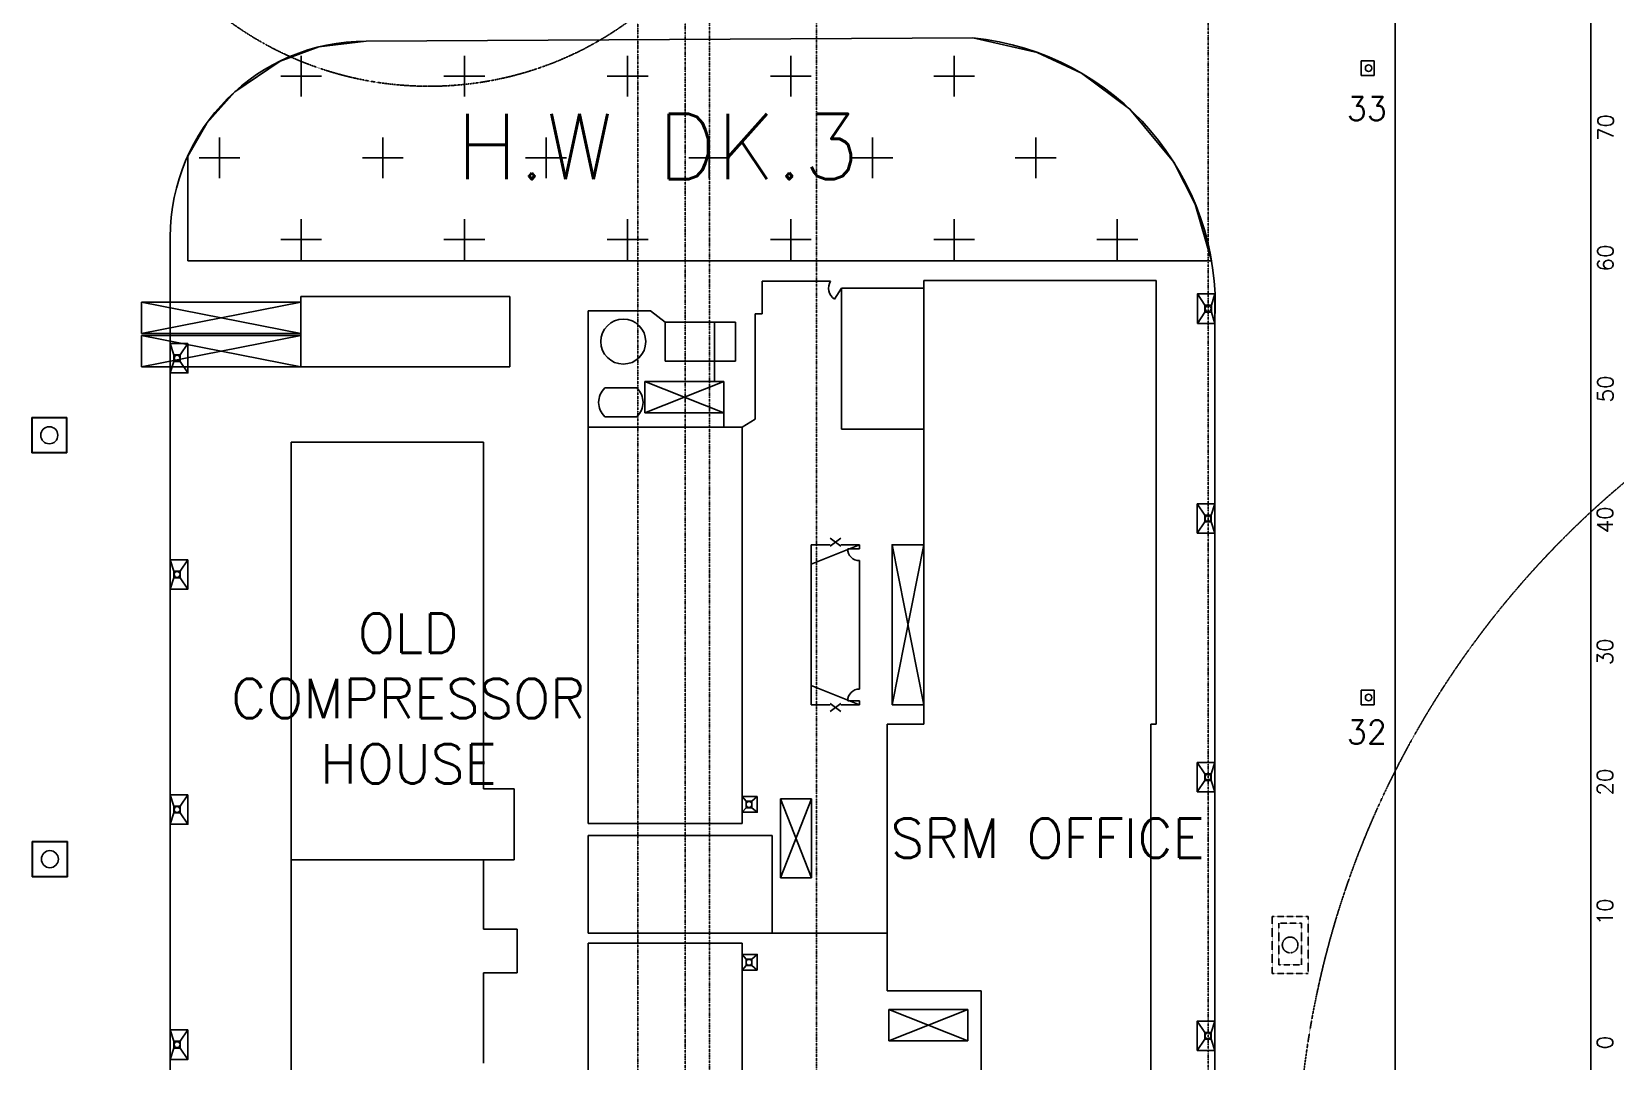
# Model space of a CAD drawing. Header units: inches. Extents: x 2621776591 to 2623670951, y 363331607 to 364354604.
# Drawn here: x 2622554335 to 2622675610, y 363600260 to 363679087 of the extents above; entities that cross this region are included whole.
import ezdxf
from ezdxf.enums import TextEntityAlignment as Align

# ---------------------------------------------------------------- set-up
doc = ezdxf.new("R2010")
doc.units = ezdxf.units.IN
doc.header["$MEASUREMENT"] = 0
for name, pattern in [('BORDERX2', [3.5, 1, -0.5, 1, -0.5, 0, -0.5]), ('DASHED2', [0.375, 0.25, -0.125]), ('HIDDEN', [0.375, 0.25, -0.125])]:
    doc.linetypes.add(name, pattern=pattern)
for name, color, linetype in [('BLDG', 3, 'Continuous'), ('BOLLARD', 1, 'Continuous'), ('Bollard Nos.', 7, 'Continuous'), ('CAPSTAN', 1, 'Continuous'), ('DIM', 8, 'Continuous'), ('Dock CH Text', 8, 'Continuous'), ('Dock Chainage', 8, 'Continuous'), ('FENCE', 6, 'DD_FENCE'), ('GULLY', 8, 'Continuous'), ('PLAN', 2, 'Continuous'), ('ROAD', 2, 'Continuous'), ('TEXT2', 1, 'Continuous'), ('TEXT3', 6, 'Continuous'), ('TOWER CRANE POSITION', 90, 'Continuous')]:
    doc.layers.add(name, color=color, linetype=linetype)
doc.layers.add('CRANE', color=7, linetype='Continuous', true_color=0x7f3f7f)
doc.styles.add('ROMANS', font='romans')
doc.linetypes.add('DD_FENCE', pattern='A,1,-0.2,["X",ROMANS,S=0.1,R=0,X=-0.1,Y=-0.05],-0.1', length=1.3)

# ---------------------------------------------------------------- blocks, each defined once
blk = doc.blocks.new('A$C2FF43FD8')
at = {"layer": 'PLAN'}
for p, q in [((0, 2256), (0, 3690)), ((1475, 0), (0, 3690)), ((0, 3690), (300, 3690)), ((300, 2790), (300, 3690)), ((1200, 3690), (11030, 3690)), ((10755, 0), (12230, 3690)), ((12230, 3690), (11930, 3690)), ((11930, 2790), (11930, 3690)), ((12230, 2256), (12230, 3690)), ((-510, 2256), (90, 1456)), ((90, 2256), (-510, 1456)), ((0, 0), (0, 1456)), ((12140, 2256), (12740, 1456)), ((12740, 2256), (12140, 1456)), ((12230, 0), (12230, 1456)), ((0, 0), (12230, 0))]:
    blk.add_line(p, q, dxfattribs=at)
for centre, start, end in [((300, 3690), 270.00005, 0.00003), ((11930, 3690), 180.00003, 270.00005)]:
    blk.add_arc(centre, 900, start, end, dxfattribs=at)
blk = doc.blocks.new('A$C48C768FC')
at = {"layer": 'Dock CH Text', "style": 'ROMANS'}
blk.add_text('70', height=1200, rotation=90, dxfattribs=at).set_placement((111358, -39859), align=Align.CENTER)
at = {"layer": 'Dock CH Text', "style": 'ROMANS', "width": 1}
for s, p in [('60', (111333, -49848)), ('50', (111333, -59872)), ('40', (111299, -69896)), ('30', (111299, -80000)), ('20', (111299, -89968)), ('10', (111299, -99899)), ('0', (111299, -109919))]:
    blk.add_text(s, height=1200, rotation=90, dxfattribs=at).set_placement(p, align=Align.CENTER)
blk = doc.blocks.new('A$C6b66f7a2')
at = {"layer": 'BOLLARD'}
for p, q in [((2622657149, 363676852), (2622656139, 363676852)), ((2622656139, 363675737), (2622656139, 363676852)), ((2622657149, 363675737), (2622657149, 363676852)), ((2622657149, 363675737), (2622656139, 363675737)), ((2622557035, 363649538), (2622554335, 363649538)), ((2622554335, 363649538), (2622554335, 363646838)), ((2622557010, 363649513), (2622554360, 363649513)), ((2622554360, 363649513), (2622554360, 363646863)), ((2622557010, 363649513), (2622557010, 363646863)), ((2622557035, 363649538), (2622557035, 363646838)), ((2622557035, 363646838), (2622554335, 363646838)), ((2622557010, 363646863), (2622554360, 363646863)), ((2622657149, 363628667), (2622656139, 363628667)), ((2622656139, 363627552), (2622656139, 363628667)), ((2622657149, 363627552), (2622657149, 363628667)), ((2622657149, 363627552), (2622656139, 363627552)), ((2622554379, 363617088), (2622554379, 363614388)), ((2622557079, 363617088), (2622554379, 363617088)), ((2622554404, 363617063), (2622554404, 363614413)), ((2622557054, 363617063), (2622554404, 363617063)), ((2622557054, 363617063), (2622557054, 363614413)), ((2622557079, 363617088), (2622557079, 363614388)), ((2622557029, 363616958), (2622557079, 363616958)), ((2622557079, 363614388), (2622554379, 363614388)), ((2622557054, 363614413), (2622554404, 363614413))]:
    blk.add_line(p, q, dxfattribs=at)
for centre, radius in [((2622656719, 363676295), 250), ((2622555685, 363648188), 653), ((2622656719, 363628110), 250), ((2622555729, 363615738), 653)]:
    blk.add_circle(centre, radius, dxfattribs=at)
at = {"layer": 'CAPSTAN', "color": 9, "linetype": 'DASHED2', "ltscale": 2}
for points in [[(2622649333, 363611335), (2622652083, 363611335), (2622652083, 363606985), (2622649333, 363606985)], [(2622651583, 363610835), (2622649833, 363610835), (2622649833, 363607635), (2622651583, 363607635)]]:
    blk.add_lwpolyline(points, close=True, dxfattribs=at)
blk.add_circle((2622650708, 363609171), 600, dxfattribs=at)
at = {"layer": 'Bollard Nos.', "style": 'ROMANS'}
for s, p in [('33', (2622655038, 363672295)), ('32', (2622655038, 363624570))]:
    blk.add_text(s, height=1800, dxfattribs=at).set_placement(p)
blk = doc.blocks.new('A$C453dc03e')
h = blk.add_hatch()
h.set_pattern_fill('CROSS', color=190, scale=25000)
h.set_pattern_definition([(0, (-2621776596, -363624327.4), (6250, 6250), [3125, -9375]), (90, (-2621775033.4, -363625890), (-6250, 6250), [3125, -9375])])
h.paths.add_polyline_path([(0, 0), (0, 8030), (1451, 10544), (3599, 12953), (7074, 15302), (10047, 16382), (13655, 16823), (60117, 17080), (65042, 15961), (68440, 14374), (72137, 11624), (75507, 7546), (77154, 4344), (78394, 0)])
at = {"color": 190}
blk.add_lwpolyline([(0, 0), (0, 8030), (1451, 10544), (3599, 12953), (7074, 15302), (10047, 16382), (13655, 16823), (60117, 17080), (65042, 15961), (68440, 14374), (72137, 11624), (75507, 7546), (77154, 4344), (78394, 0), (0, 0)], dxfattribs=at)

msp = doc.modelspace()

# ---------------------------------------------------------------- linework, layer by layer
msp.add_line((2622588929, 363647658.7), (2622588929, 363647529.8))
at = {"layer": 'BLDG'}
for p, q in [((2622622643.8, 363626059.7), (2622622643.8, 363660039.7)), ((2622622643.8, 363660039.7), (2622640443.8, 363660039.7)), ((2622640443.8, 363660039.7), (2622640443.8, 363626059.7)), ((2622574943.8, 363658818.4), (2622590943.8, 363658818.7)), ((2622574943.8, 363653418.4), (2622574943.8, 363658818.4)), ((2622590943.8, 363658818.7), (2622590943.8, 363653418.7)), ((2622602837.3, 363656859.7), (2622602837.3, 363653859.7)), ((2622608237.3, 363656859.7), (2622602837.3, 363656859.7)), ((2622606637.3, 363653859.7), (2622606637.3, 363656859.7)), ((2622608237.3, 363653859.7), (2622608237.3, 363656859.7)), ((2622602837.3, 363653859.7), (2622608237.3, 363653859.7)), ((2622590943.8, 363653418.7), (2622574943.8, 363653418.4)), ((2622596943.8, 363618454.7), (2622596943.8, 363648809.7)), ((2622596943.8, 363648809.7), (2622608743.8, 363648809.7)), ((2622608743.8, 363648809.7), (2622608743.8, 363618454.7)), ((2622574198.7, 363647658.7), (2622588943.7, 363647658.7)), ((2622574198.7, 363561661.2), (2622574198.7, 363647658.7)), ((2622588943.7, 363647658.7), (2622588943.7, 363621111.2)), ((2622619843.8, 363626059.7), (2622622643.8, 363626059.7)), ((2622619843.8, 363605659.7), (2622619843.8, 363626059.7)), ((2622640443.8, 363626059.7), (2622640043.8, 363626059.7)), ((2622640043.8, 363626059.7), (2622640043.8, 363581609.7)), ((2622588943.7, 363621111.2), (2622591283.7, 363621111.2)), ((2622591283.7, 363621111.2), (2622591283.7, 363615686.2)), ((2622608743.8, 363618454.7), (2622596943.8, 363618454.7)), ((2622596943.8, 363617559.7), (2622596943.8, 363610059.7)), ((2622596943.8, 363617559.7), (2622611043.8, 363617559.7)), ((2622611043.8, 363610059.7), (2622611043.8, 363617559.7)), ((2622574198.7, 363615686.2), (2622591283.7, 363615686.2)), ((2622588943.7, 363615686.2), (2622588943.7, 363610371.2)), ((2622588943.7, 363610371.2), (2622591503.7, 363610371.2)), ((2622591503.7, 363610371.2), (2622591503.7, 363607041.2)), ((2622596943.8, 363610059.7), (2622611043.8, 363610059.7)), ((2622596943.8, 363609309.7), (2622596943.8, 363578809.7)), ((2622608743.8, 363609309.7), (2622596943.8, 363609309.7)), ((2622608743.8, 363578809.7), (2622608743.8, 363609309.7)), ((2622588943.7, 363607041.2), (2622588943.7, 363600111.2)), ((2622591503.7, 363607041.2), (2622588943.7, 363607041.2)), ((2622627043.8, 363605659.7), (2622619843.8, 363605659.7)), ((2622627043.8, 363591809.7), (2622627043.8, 363605659.7))]:
    msp.add_line(p, q, dxfattribs=at)
at = {"layer": 'CRANE', "linetype": 'BORDERX2'}
for p, q in [((2622644440.4, 363590436.3, -3307.3), (2622644440.4, 364111023.7)), ((2622606242, 363477803.7, 0), (2622606243.9, 364108242.3, 0)), ((2622614456.8, 364088548.4, 0), (2622614438.4, 363567024.6, 0)), ((2622600758.2, 363506844.1, 0), (2622600743.8, 364077742.3, 0)), ((2622604368.9, 364066077.7, 0), (2622604389.3, 363543612.9, 0))]:
    msp.add_line(p, q, dxfattribs=at)
at = {"layer": 'FENCE'}
for p, q in [((2622610273.8, 363659983.1), (2622615515.1, 363659983.1)), ((2622610273.8, 363659983.1), (2622610273.8, 363657479.7)), ((2622596943.8, 363648809.7), (2622596943.8, 363657722.4)), ((2622596943.8, 363657722.4), (2622601730.2, 363657722.4)), ((2622601730.2, 363657722.4), (2622602837.3, 363656859.7)), ((2622609743.8, 363657479.7), (2622610273.8, 363657479.7)), ((2622609743.8, 363657479.7), (2622609743.8, 363649426.4)), ((2622606637.3, 363653859.7), (2622606637.3, 363652309.7)), ((2622607343.8, 363649909.7), (2622607343.8, 363648809.7)), ((2622608743.8, 363648809.7), (2622609743.8, 363649426.4))]:
    msp.add_line(p, q, dxfattribs=at)
at = {"layer": 'GULLY'}
for p, q in [((2622643603, 363659006.7), (2622644178, 363658141.7)), ((2622644953, 363659006.7), (2622644678, 363658141.7)), ((2622644178, 363657621.7), (2622643603, 363656756.7)), ((2622644678, 363657621.7), (2622644953, 363656756.7)), ((2622565218.8, 363654353.5), (2622564943.8, 363655218.5)), ((2622565718.8, 363654353.5), (2622566293.8, 363655218.5)), ((2622564943.8, 363652968.5), (2622565218.8, 363653833.5)), ((2622566293.8, 363652968.5), (2622565718.8, 363653833.5)), ((2622643593.8, 363642934.7), (2622644168.8, 363642069.7)), ((2622644943.8, 363642934.7), (2622644668.8, 363642069.7)), ((2622644168.8, 363641549.7), (2622643593.8, 363640684.7)), ((2622644668.8, 363641549.7), (2622644943.8, 363640684.7)), ((2622565218.8, 363637794.7), (2622564943.8, 363638659.7)), ((2622565718.8, 363637794.7), (2622566293.8, 363638659.7)), ((2622564943.8, 363636409.7), (2622565218.8, 363637274.7)), ((2622566293.8, 363636409.7), (2622565718.8, 363637274.7)), ((2622643593.8, 363623134.7), (2622644168.8, 363622269.7)), ((2622644943.8, 363623134.7), (2622644668.8, 363622269.7)), ((2622644168.8, 363621749.7), (2622643593.8, 363620884.7)), ((2622644668.8, 363621749.7), (2622644943.8, 363620884.7)), ((2622565218.8, 363619794.7), (2622564943.8, 363620659.7)), ((2622565718.8, 363619794.7), (2622566293.8, 363620659.7)), ((2622609043.8, 363620174.7), (2622608743.8, 363620524.7)), ((2622609043.8, 363619674.7), (2622608743.8, 363619324.7)), ((2622609493.8, 363620174.7), (2622609893.8, 363620524.7)), ((2622609493.8, 363619674.7), (2622609893.8, 363619324.7)), ((2622564943.8, 363618409.7), (2622565218.8, 363619274.7)), ((2622566293.8, 363618409.7), (2622565718.8, 363619274.7)), ((2622609043.8, 363608089.7), (2622608743.8, 363608439.7)), ((2622609043.8, 363607589.7), (2622608743.8, 363607239.7)), ((2622609493.8, 363608089.7), (2622609893.8, 363608439.7)), ((2622609493.8, 363607589.7), (2622609893.8, 363607239.7)), ((2622565218.8, 363601794.7), (2622564943.8, 363602659.7)), ((2622565718.8, 363601794.7), (2622566293.8, 363602659.7)), ((2622643593.8, 363603334.7), (2622644168.8, 363602469.7)), ((2622644943.8, 363603334.7), (2622644668.8, 363602469.7)), ((2622644168.8, 363601949.7), (2622643593.8, 363601084.7)), ((2622644668.8, 363601949.7), (2622644943.8, 363601084.7)), ((2622564943.8, 363600409.7), (2622565218.8, 363601274.7)), ((2622566293.8, 363600409.7), (2622565718.8, 363601274.7))]:
    msp.add_line(p, q, dxfattribs=at)
for points in [[(2622643603, 363656756.7), (2622643603, 363659006.7), (2622644953, 363659006.7), (2622644953, 363656756.7)], [(2622644178, 363658141.7), (2622644178, 363657621.7), (2622644678, 363657621.7), (2622644678, 363658141.7)], [(2622566293.8, 363655218.5), (2622566293.8, 363652968.5), (2622564943.8, 363652968.5), (2622564943.8, 363655218.5)], [(2622565718.8, 363653833.5), (2622565718.8, 363654353.5), (2622565218.8, 363654353.5), (2622565218.8, 363653833.5)], [(2622643593.8, 363640684.7), (2622643593.8, 363642934.7), (2622644943.8, 363642934.7), (2622644943.8, 363640684.7)], [(2622644168.8, 363642069.7), (2622644168.8, 363641549.7), (2622644668.8, 363641549.7), (2622644668.8, 363642069.7)], [(2622566293.8, 363638659.7), (2622566293.8, 363636409.7), (2622564943.8, 363636409.7), (2622564943.8, 363638659.7)], [(2622565718.8, 363637274.7), (2622565718.8, 363637794.7), (2622565218.8, 363637794.7), (2622565218.8, 363637274.7)], [(2622643593.8, 363620884.7), (2622643593.8, 363623134.7), (2622644943.8, 363623134.7), (2622644943.8, 363620884.7)], [(2622644168.8, 363622269.7), (2622644168.8, 363621749.7), (2622644668.8, 363621749.7), (2622644668.8, 363622269.7)], [(2622566293.8, 363620659.7), (2622566293.8, 363618409.7), (2622564943.8, 363618409.7), (2622564943.8, 363620659.7)], [(2622565718.8, 363619274.7), (2622565718.8, 363619794.7), (2622565218.8, 363619794.7), (2622565218.8, 363619274.7)], [(2622609893.8, 363620524.7), (2622609893.8, 363619324.7), (2622608743.8, 363619324.7), (2622608743.8, 363620524.7)], [(2622609043.8, 363620174.7), (2622609043.8, 363619674.7), (2622609493.8, 363619674.7), (2622609493.8, 363620174.7)], [(2622609893.8, 363607239.7), (2622609893.8, 363608439.7), (2622608743.8, 363608439.7), (2622608743.8, 363607239.7)], [(2622609043.8, 363607589.7), (2622609043.8, 363608089.7), (2622609493.8, 363608089.7), (2622609493.8, 363607589.7)], [(2622566293.8, 363602659.7), (2622566293.8, 363600409.7), (2622564943.8, 363600409.7), (2622564943.8, 363602659.7)], [(2622643593.8, 363601084.7), (2622643593.8, 363603334.7), (2622644943.8, 363603334.7), (2622644943.8, 363601084.7)], [(2622565718.8, 363601274.7), (2622565718.8, 363601794.7), (2622565218.8, 363601794.7), (2622565218.8, 363601274.7)], [(2622644168.8, 363602469.7), (2622644168.8, 363601949.7), (2622644668.8, 363601949.7), (2622644668.8, 363602469.7)]]:
    msp.add_lwpolyline(points, close=True, dxfattribs=at)
for centre in [(2622644428, 363657881.7), (2622565468.8, 363654093.5), (2622644418.8, 363641809.7), (2622565468.8, 363637534.7), (2622644418.8, 363622009.7), (2622565468.8, 363619534.7), (2622609268.8, 363619924.7), (2622609268.8, 363607839.7), (2622565468.8, 363601534.7), (2622644418.8, 363602209.7)]:
    msp.add_circle(centre, 225, dxfattribs=at)
at = {"layer": 'PLAN'}
for p, q in [((2622562743.9, 363655970.1), (2622574943.9, 363658370.1)), ((2622562743.9, 363658370.1), (2622574943.9, 363655970.1)), ((2622574943.9, 363658370.1), (2622562743.9, 363658370.1)), ((2622562743.9, 363658370.1), (2622562743.9, 363655970.1)), ((2622574943.9, 363655970.1), (2622574943.9, 363658370.1)), ((2622616343.8, 363659449.7), (2622615810.4, 363658621)), ((2622616343.8, 363648649.7), (2622616343.8, 363659449.7)), ((2622622643.8, 363659449.7), (2622616343.8, 363659449.7)), ((2622574943.9, 363655970.1), (2622562743.9, 363655970.1)), ((2622562743.9, 363655818.4), (2622574943.9, 363653418.4)), ((2622574943.9, 363655818.4), (2622562743.9, 363655818.4)), ((2622562743.9, 363655818.4), (2622562743.9, 363653418.4)), ((2622562743.9, 363653418.4), (2622574943.9, 363655818.4)), ((2622574943.9, 363653418.4), (2622574943.9, 363655818.4)), ((2622574943.9, 363653418.4), (2622562743.9, 363653418.4)), ((2622601293.8, 363652309.7), (2622601293.8, 363649909.7)), ((2622607343.8, 363652309.7), (2622601293.8, 363652309.7)), ((2622607343.8, 363649909.7), (2622601293.8, 363652309.7)), ((2622601293.8, 363649909.7), (2622607343.8, 363652309.7)), ((2622607343.8, 363649909.7), (2622607343.8, 363652309.7)), ((2622600680.6, 363651809.7), (2622598219.4, 363651809.7)), ((2622601293.8, 363649909.7), (2622607343.8, 363649909.7)), ((2622600680.6, 363649609.7), (2622598219.4, 363649609.7)), ((2622622643.8, 363648649.7), (2622616343.8, 363648649.7)), ((2622622643.8, 363627559.7), (2622620223.8, 363639809.7)), ((2622622643.8, 363639809.7), (2622620223.8, 363627559.7)), ((2622611669.1, 363620359.7), (2622614059.1, 363620359.7)), ((2622611669.1, 363614319.7), (2622614059.1, 363620359.7)), ((2622611669.1, 363614319.7), (2622611669.1, 363620359.7)), ((2622611669.1, 363620359.7), (2622614059.1, 363614319.7)), ((2622614059.1, 363620359.7), (2622614059.1, 363614319.7)), ((2622614059.1, 363614319.7), (2622611669.1, 363614319.7)), ((2622611043.8, 363610059.7), (2622619843.8, 363610059.7)), ((2622619974.1, 363604224), (2622626014.1, 363601834)), ((2622626014.1, 363604224), (2622619974.1, 363601834)), ((2622619974.1, 363604224), (2622626014.1, 363604224)), ((2622619974.1, 363601834), (2622619974.1, 363604224)), ((2622626014.1, 363604224), (2622626014.1, 363601834)), ((2622626014.1, 363601834), (2622619974.1, 363601834))]:
    msp.add_line(p, q, dxfattribs=at)
msp.add_lwpolyline([(2622620223.8, 363627559.7), (2622620223.8, 363639809.7), (2622622643.8, 363639809.7), (2622622643.8, 363627559.7)], close=True, dxfattribs=at)
msp.add_circle((2622599640.1, 363655359.7), 1722.9, dxfattribs=at)
for centre, radius, start, end in [((2622616343.8, 363659449.7), 985.5, 147.233258, 237.233258), ((2622599273.7, 363650709.7), 1523.7, 133.784713, 226.215287), ((2622599626.3, 363650709.7), 1523.7, 313.784722, 46.215278)]:
    msp.add_arc(centre, radius, start, end, dxfattribs=at)
at = {"layer": 'ROAD'}
for p, q in [((2622626405.1, 363678619.3), (2622579943.5, 363678362.8)), ((2622564943.8, 363531609.9), (2622564943.8, 363663362.8)), ((2622644943.8, 363573119.2), (2622644943.8, 363656969.9))]:
    msp.add_line(p, q, dxfattribs=at)
for centre, radius, start, end in [((2622579943.8, 363663362.8), 15000, 90.001066, 180.000024), ((2622624331.1, 363658081.1), 20642.7, 356.914316, 84.233761)]:
    msp.add_arc(centre, radius, start, end, dxfattribs=at)
at = {"layer": 'TEXT2'}
for p, q in [((2622658743.8, 364117244.8), (2622658743.8, 363458624.8)), ((2622673743.8, 364117244.8), (2622673743.8, 363458624.8))]:
    msp.add_line(p, q, dxfattribs=at)
at = {"layer": 'TOWER CRANE POSITION', "color": 90, "linetype": 'HIDDEN', "ltscale": 3}
msp.add_circle((2622584759, 363700909.8), 26000, dxfattribs=at)
at = {"layer": 'TOWER CRANE POSITION', "linetype": 'HIDDEN', "ltscale": 3}
msp.add_circle((2622721243.8, 363590909.7), 70000, dxfattribs=at)

# ---------------------------------------------------------------- block references
at = {"color": 190}
msp.add_blockref('A$C453dc03e', (2622566288.5, 363661539.7), dxfattribs=at)
at = {"layer": 'DIM'}
msp.add_blockref('A$C6b66f7a2', (0, 0), dxfattribs=at)
at = {"layer": 'DIM', "xscale": -1, "rotation": 270}
msp.add_blockref('A$C2FF43FD8', (2622614033.8, 363627559.7), dxfattribs=at)
at = {"layer": 'Dock Chainage'}
msp.add_blockref('A$C48C768FC', (2622564118.7, 363711609.7), dxfattribs=at)

# ---------------------------------------------------------------- texts
at = {"layer": 'TEXT2', "char_height": 3000, "attachment_point": 5, "style": 'ROMANS'}
for s, insert, width in [('\\A1;OLD COMPRESSOR HOUSE', (2622583171.5, 363628032.2), 11179.042), ('\\A1;SRM OFFICE', (2622632126.4, 363617344.4), 25861.567)]:
    msp.add_mtext(s, dxfattribs=dict(at, insert=insert, width=width))
at = {"layer": 'TEXT3', "style": 'ROMANS'}
msp.add_text('H.W DK.3', height=5000, dxfattribs=at).set_placement((2622586851.4, 363667795.7, 0))

doc.saveas('drawing.dxf')
